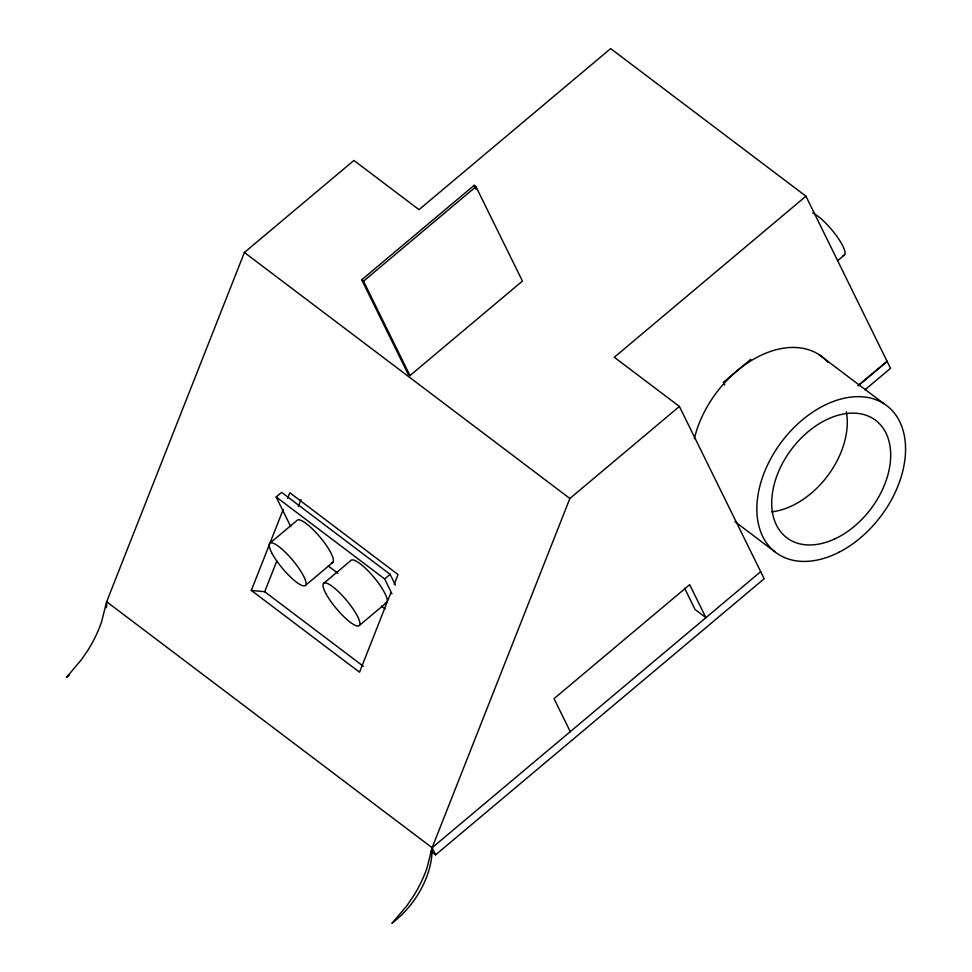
<?xml version="1.0" encoding="UTF-8"?>
<svg xmlns="http://www.w3.org/2000/svg" width="972" height="972" viewBox="0 0 972 972"><rect width="100%" height="100%" fill="white"/><g stroke="black" fill="none" stroke-linecap="round" stroke-linejoin="round"><path stroke-width="1.46" d="M864.959 389.808L890.522 368.327L805.946 196.198L610.659 48.6L419.005 209.648L353.917 160.453L244.397 252.477L106.653 601.741L101.574 621.801A98.597 66.448 -52.9 0 1 87.747 650.45L81.478 659.624L66.461 677.399L69.425 674.908M390.89 592.677L359.531 672.199L251.311 590.417L283.229 509.498M287.627 498.332L289.838 492.755L398.046 574.537L394.195 584.306M251.311 590.417L264.7 591.717L276.801 561.026M298.27 506.606L301.016 499.632M805.946 196.198L614.292 357.259L679.392 406.454L569.871 498.49L432.127 847.742A73.629 49.621 -52.9 0 1 395.883 920.083L391.935 923.4L406.952 905.625L413.222 896.451A98.597 66.448 -52.9 0 0 427.06 867.802L432.127 847.742L760.675 571.658M361.706 279.815L474.166 185.312L475.976 186.673L522.426 281.078L409.965 375.581L408.167 374.22L361.706 279.815L363.516 281.175L409.965 375.581M363.516 281.175L475.976 186.673M290.762 526.63L276.157 496.959L281.637 492.354L390.124 574.355L395.434 585.144M269.669 543.409L297.043 520.397A27.605 6.549 50 0 1 321.416 538.816A27.605 6.549 50 0 1 331.416 562.897M305.585 585.302L332.959 562.29M323.518 583.516L350.892 560.504A27.605 6.549 50 0 1 375.253 578.923A27.605 6.549 50 0 1 385.264 603.005M391.959 593.795L384.657 578.96L390.124 574.355M359.421 625.409L386.807 602.397M837.755 260.605L844.607 254.846M750.761 359.324L723.387 382.336L724.723 385.046M857.997 385.653L887.035 361.256M858.373 385.653L887.242 361.402M430.778 851.168L435.614 854.825L764.162 578.741L679.392 406.454M818.74 354.428L883.84 403.635M734.929 521.612L774.708 551.671M244.397 252.477L569.871 498.49M276.157 496.959L384.657 578.96M328.317 566.02L337.964 573.31M381.364 606.115L384.973 608.849M264.7 591.717L363.297 666.245M684.677 588.352L695.065 609.468L705.915 617.67L689.683 584.658L554.028 698.649L570.272 731.661M474.166 185.312L476.159 189.358M435.614 854.825L432.127 847.742L106.653 601.741A73.629 49.621 -52.9 0 1 106.495 607.646M846.357 411.873A73.629 49.621 -52.9 0 1 771.817 511.831M694.312 438.773A92.036 62.026 -52.9 0 1 754.102 358.899A92.036 62.026 -52.9 0 1 827.998 362.386M812.738 212.99A27.605 6.549 50 0 1 837.014 236.573A27.605 6.549 50 0 1 843.064 255.454M834.304 539.132A73.629 49.621 -52.9 0 0 881.094 425.517A73.629 49.621 -52.9 0 0 778.208 472.453A73.629 49.621 -52.9 0 0 834.304 539.132M839.176 552.157A92.036 62.026 -52.9 0 0 891.239 409.589A92.036 62.026 -52.9 0 0 763.202 475.357A92.036 62.026 -52.9 0 0 839.176 552.157M325.948 593.625A27.605 6.549 50 0 0 357.878 626.017A27.605 6.549 50 0 0 340.577 593.746A27.605 6.549 50 0 0 325.948 593.625M272.111 553.518A27.605 6.549 50 0 0 304.042 585.909A27.605 6.549 50 0 0 286.728 553.639A27.605 6.549 50 0 0 272.111 553.518"/></g></svg>
